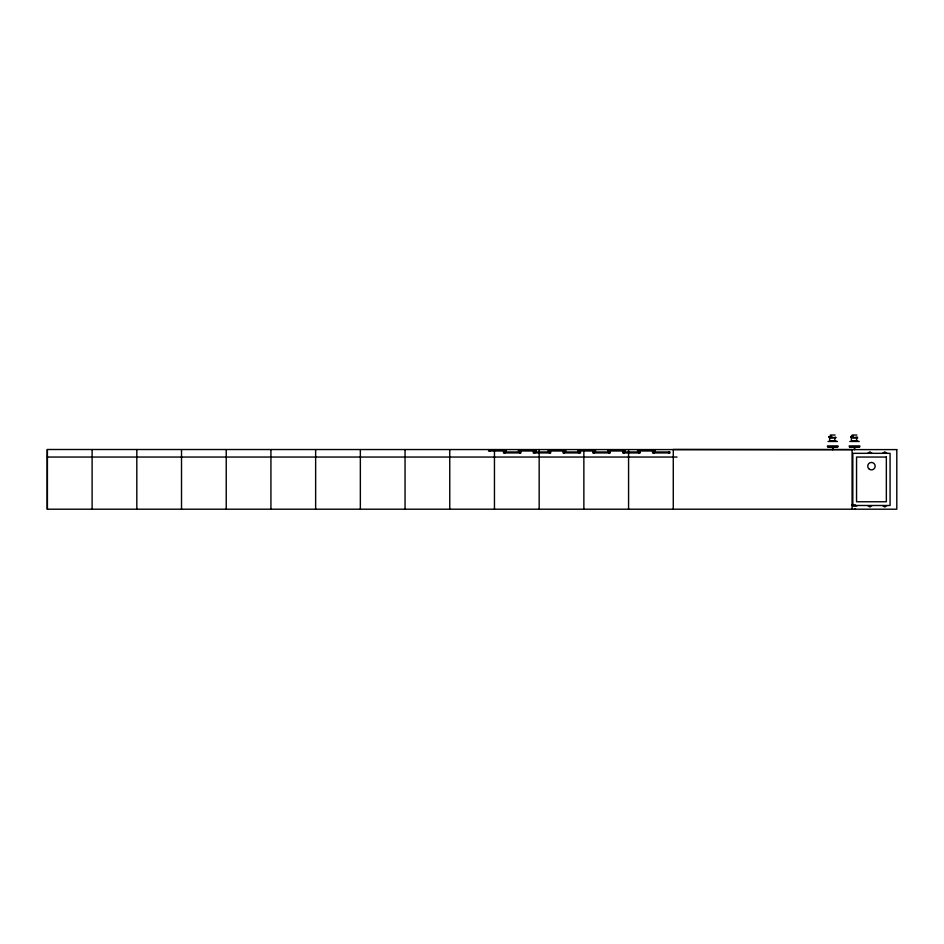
<?xml version="1.0" encoding="UTF-8"?>
<svg xmlns="http://www.w3.org/2000/svg" width="944" height="944" viewBox="0 0 944 944"><rect width="100%" height="100%" fill="white"/><g stroke="black" fill="none" stroke-linecap="round" stroke-linejoin="round"><path stroke-width="1.42" d="M832.006 437.497L831.098 437.214L831.18 436.187M853.813 437.497C851.559 436.612 849.753 436.399 852.385 437.155M831.511 436.187L831.499 437.214L831.475 436.187L829.587 436.907M853.317 436.187L853.305 437.214L853.282 436.187L851.795 436.187L851.394 436.907L852.22 437.214M828.938 436.812L829.257 437.249M829.068 436.576L829.28 437.296M830.319 437.261C831.629 436.293 828.525 436.789 830.366 436.812M829.729 437.273C831.794 435.727 829.67 436.883 830.106 437.261M830.626 437.273L830.354 436.352M852.798 436.376C851.311 437.662 852.054 436.706 850.839 436.647M852.125 436.47L851.795 437.19M852.172 436.812L852.668 436.305L852.762 437.261M852.597 436.352L852.432 437.273L852.526 436.647M832.49 449.604L832.726 447.314L832.95 449.604M854.296 449.604L854.532 447.314L854.757 449.604M829.693 437.155L829.729 436.352M830.661 437.119L830.012 437.096M852.385 436.47L852.161 437.273L851.535 436.352M851.417 436.671L852.031 436.352M830.012 436.529L830.626 436.352M830.791 436.352L830.354 437.273M852.031 437.273L852.656 436.352M851.5 437.296L851.913 436.576M852.22 437.119L851.323 437.096M830.378 435.019L835.062 435.019M852.184 435.019L856.869 435.019M830.413 437.214L829.717 437.096M835.605 437.214L835.039 437.497M855.984 437.214L857.412 437.214M829.811 437.52L835.629 437.52M851.618 437.52L857.435 437.52M829.54 437.815L835.912 437.815M857.718 437.815L851.346 437.815L851.441 440.836L857.718 440.836M829.552 440.836L835.912 440.836M827.982 441.473L837.458 441.473M849.789 441.473L859.264 441.473M827.416 445.898L838.024 445.898M849.222 445.898L859.831 445.898M827.416 446.748L838.024 446.748M849.222 446.748L859.831 446.748M827.864 446.972L837.576 446.972M849.671 446.972L859.382 446.972M488.508 450.064L506.208 450.064M518.315 450.064L536.003 450.064M548.11 450.064L565.81 450.064M577.917 450.064L595.617 450.064M607.724 450.064L625.412 450.064M637.519 450.064L655.219 450.064M488.508 450.984L506.208 450.984M518.315 450.984L536.003 450.984M548.11 450.984L565.81 450.984M577.917 450.984L595.617 450.984M607.724 450.984L625.412 450.984M637.519 450.984L655.219 450.984M503.412 451.987L520.982 451.987M533.207 451.987L550.789 451.987M563.013 451.987L580.595 451.987M592.82 451.987L610.39 451.987M622.627 451.987L640.197 451.987M652.422 451.987L670.004 451.987M869.448 451.987L870.344 451.987M884.351 451.987L885.248 451.987M503.412 452.919L520.982 452.919M533.207 452.919L550.789 452.919M563.013 452.919L580.595 452.919M592.82 452.919L610.39 452.919M622.627 452.919L640.197 452.919M652.422 452.919L670.004 452.919M868.032 452.919L871.76 452.919M882.935 452.919L886.664 452.919M47.412 457.049L677.001 457.049M852.09 504.556L853.022 504.556M852.09 505.488L890.074 505.488L890.074 453.332L852.821 453.332L852.821 505.488M853.128 505.937L856.857 505.937M868.032 505.937L871.76 505.937M882.935 505.937L886.664 505.937M869.448 506.869L870.344 506.869M884.351 506.869L885.248 506.869M854.544 508.733L855.441 508.733M850.792 436.966L851.087 436.34L851.287 436.989M829.493 437.06L830.378 436.529M852.538 437.261L852.349 436.635M856.597 437.815L856.597 440.836M854.993 504.556L854.993 505.488M852.987 436.187L852.987 437.214M852.09 509.205L852.09 449.604L673.273 449.497L673.273 509.205M834.791 437.815L834.791 440.836M829.634 437.815L829.634 440.836M669.001 451.987L669.048 452.919M668.93 451.987L668.836 452.919M668.718 451.987L668.6 452.919M654.286 450.064L654.275 450.984M654.227 450.984L654.05 450.064L653.944 450.984M653.944 451.987L653.944 452.919M653.826 450.064L653.826 450.984M653.696 451.987L653.696 452.919M653.59 452.919L653.496 451.987L653.413 452.919M639.253 451.987L639.123 452.919M638.923 450.064L638.923 450.984M639.029 451.987L638.923 452.919M638.805 450.064L638.805 450.984M638.805 451.987L638.805 452.919M638.687 450.984L638.522 450.064L638.451 450.984M628.574 449.604L628.574 509.205M624.35 450.064L624.468 450.984M624.255 450.064L624.255 450.984M624.019 450.064L624.137 450.984M624.019 451.987L624.137 452.919M623.901 451.987L623.901 452.919M623.689 451.987L623.618 452.919M623.547 451.987L623.547 452.919M609.446 451.987L609.446 452.919M609.328 451.987L609.234 452.919L609.116 451.987M609.116 450.064L609.116 450.984M608.998 450.064L608.88 450.984M608.998 451.987L608.998 452.919M608.715 450.064L608.668 450.984M594.685 450.064L594.661 450.984M594.543 450.064L594.614 450.984M594.449 450.984L594.331 450.064L594.213 450.984M594.331 451.987L594.331 452.919L594.095 451.987M583.864 449.604L583.864 509.205M579.522 451.987L579.64 452.919M579.309 450.064L579.309 450.984M579.309 451.987L579.309 452.919M579.191 450.064L579.191 450.984M579.191 451.987L579.191 452.919M578.979 450.064L578.979 450.984L578.849 450.064M564.819 450.064L564.866 450.984M564.642 450.064L564.642 450.984M564.536 450.064L564.536 450.984M564.418 451.987L564.418 452.919M564.288 451.987L564.288 452.919M564.005 451.987L564.005 452.919M563.957 451.987L563.957 452.919M549.856 451.987L549.845 452.919M549.797 451.987L549.62 452.919M549.514 450.984L549.514 450.064L549.278 450.984M549.113 450.064L549.066 450.984M539.166 449.604L539.166 509.205M535.059 450.064L535.059 450.984M535.012 450.064L534.941 450.984M534.847 450.064L534.847 450.984M534.729 451.987L534.729 452.919M534.611 450.064L534.611 450.984M534.493 451.987L534.611 452.919M534.28 451.987L534.375 452.919M534.162 451.987L534.21 452.919M519.991 451.987L520.038 452.919M519.825 451.987L519.825 452.919M519.707 450.064L519.707 450.984M519.589 451.987L519.707 452.919M519.377 450.064L519.471 450.984M519.259 450.064L519.306 450.984M505.252 450.064L505.205 450.984M505.04 450.064L505.04 450.984M504.922 450.064L504.922 450.984M504.474 451.987L504.403 452.919M504.344 451.987L504.356 452.919M494.455 449.604L494.455 509.205M489.901 450.064L489.901 450.984L489.676 450.064M489.44 450.064L489.452 450.984M449.757 449.604L449.757 509.205M405.047 449.604L405.047 509.205M360.348 449.604L360.348 509.205M315.638 449.604L315.638 509.205M270.928 449.604L270.928 509.205M226.23 449.604L226.23 509.205M181.519 449.604L181.519 509.205M136.821 449.604L136.821 509.205M92.111 449.604L92.111 509.205M47.412 449.604L47.412 509.205M896.8 449.604L47.2 449.497L47.2 509.205L896.8 509.205L896.8 449.604M886.345 457.049L856.55 457.049L856.55 501.76L886.345 501.76L886.345 457.049M593.882 452.919L593.882 451.987L593.764 452.919M549.514 452.919L549.514 451.987L549.384 452.919M504.804 452.919L504.804 451.987L504.686 452.919M869.448 469.31A3.729 3.729 0 0 0 875.171 466.336A3.729 3.729 0 0 0 869.731 462.867A3.729 3.729 0 0 0 869.448 469.31"/></g></svg>
